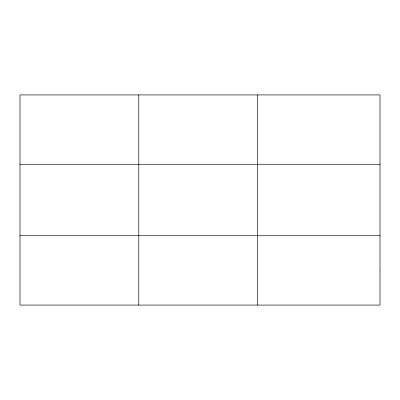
<?xml version="1.0" encoding="UTF-8"?>
<svg xmlns="http://www.w3.org/2000/svg" width="400" height="400" viewBox="0 0 400 400"><rect width="100%" height="100%" fill="white"/><g stroke="black" fill="none" stroke-linecap="round" stroke-linejoin="round"><path stroke-width="0.6" d="M138.8 305.075L138.8 94.925M257.6 305.075L257.6 94.925M20 164.275L380 164.275M20 235.725L380 235.725M380 270.4L380 305.075L20 305.075L20 94.925L380 94.925L380 270.4"/></g></svg>
